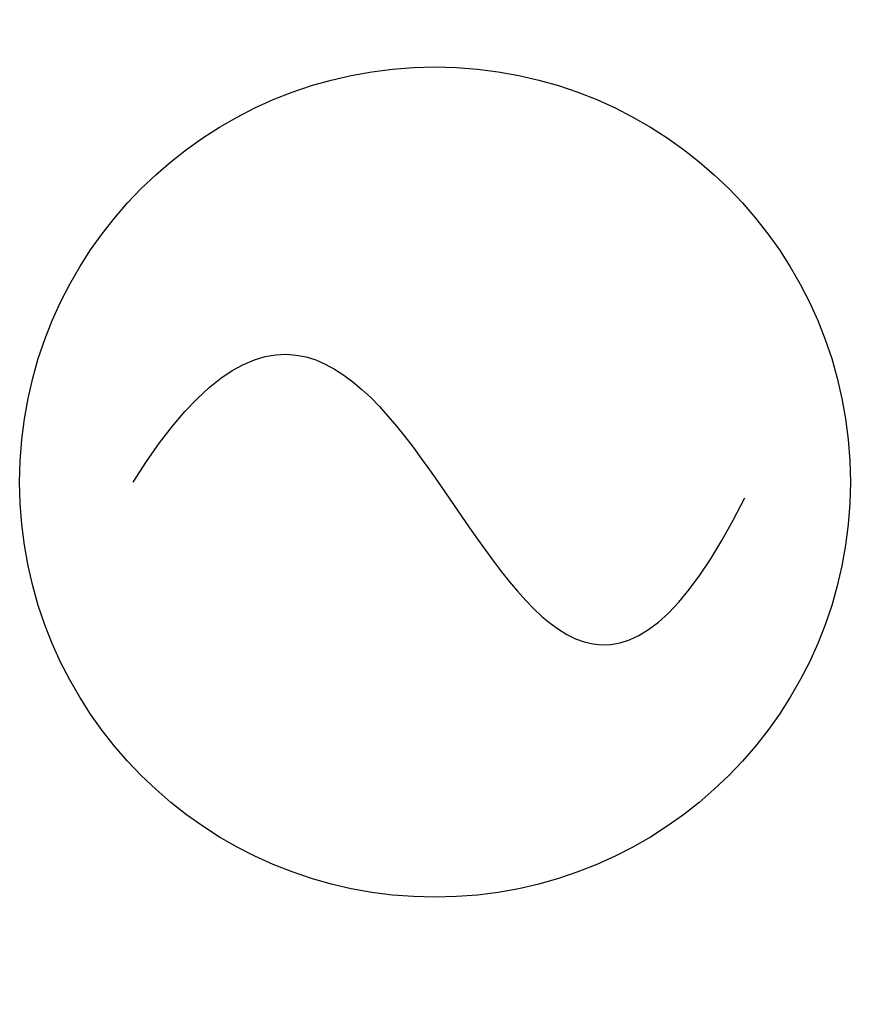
# Model space of a CAD drawing. Header units: millimetres. Extents: x -4 to 4, y -4.99 to 4.46.
import ezdxf

# ---------------------------------------------------------------- set-up
doc = ezdxf.new("R2010")
doc.units = ezdxf.units.MM
doc.layers.add('OBJECT', color=18, linetype='Continuous', lineweight=25, true_color=0x000000)

msp = doc.modelspace()

# ---------------------------------------------------------------- linework, layer by layer
at = {"layer": 'OBJECT'}
msp.add_circle((0, 0), 4, dxfattribs=at)
msp.add_open_spline([(-2.9081, 0), (-0.1133, 4.4566), (0.5665, -4.9853), (2.9836, -0.1511)], degree=3, dxfattribs=at)

doc.saveas('drawing.dxf')
